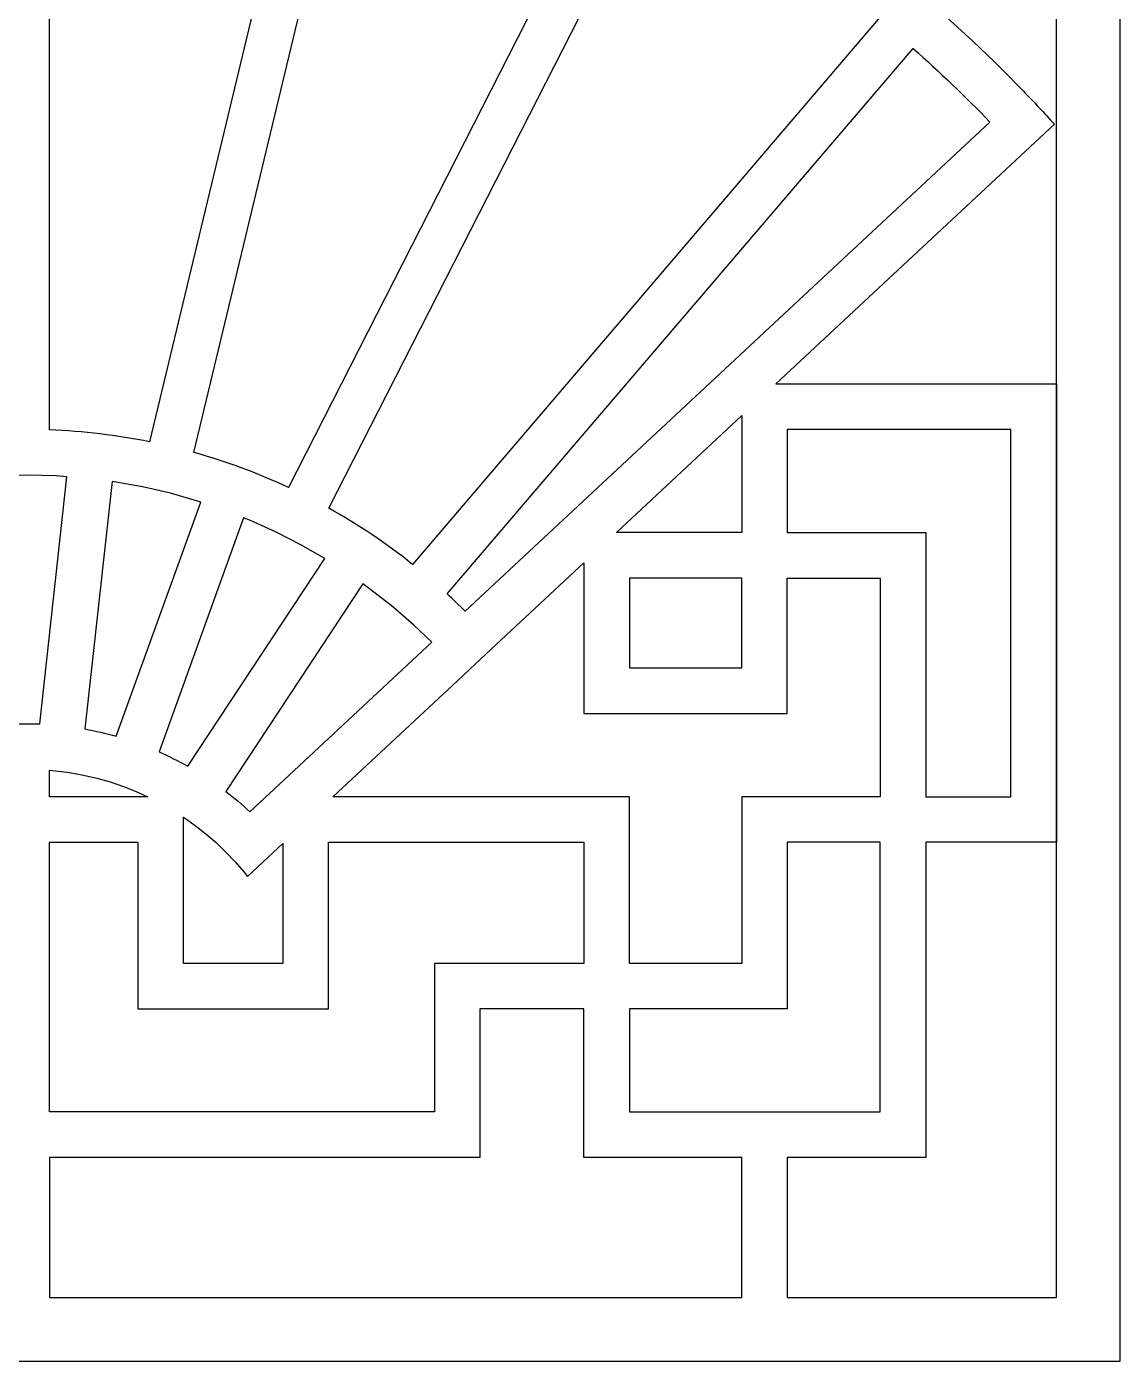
# Model space of a CAD drawing. Header units: centimetres. Extents: x -22.08 to -14.76, y -9 to -1.68.
# Drawn here: x -18.418 to -14.756, y -9 to -4.531 of the extents above; entities that cross this region are included whole.
import ezdxf

# ---------------------------------------------------------------- set-up
doc = ezdxf.new("R2010")
doc.units = ezdxf.units.CM
doc.header["$MEASUREMENT"] = 0
doc.layers.add('layer 1', color=7, linetype='Continuous')

msp = doc.modelspace()

# ---------------------------------------------------------------- linework, layer by layer
at = {"layer": 'layer 1', "color": 250}
for points, knots in [([(-22.07872, -1.67779), (-22.07872, -1.67779), (-14.7563, -1.67779), (-14.7563, -1.67779), (-14.7563, -1.67779), (-14.7563, -1.67779), (-14.7563, -9.00021), (-14.7563, -9.00021), (-14.7563, -9.00021), (-14.7563, -9.00021), (-22.07872, -9.00021), (-22.07872, -9.00021), (-22.07872, -9.00021), (-22.07872, -9.00021), (-22.07872, -1.67779), (-22.07872, -1.67779)], [0, 0, 0, 0, 0.2, 0.2, 0.2, 0.2, 0.4, 0.4, 0.4, 0.4, 0.6, 0.6, 0.6, 0.6, 1, 1, 1, 1]), ([(-18.00606, -5.92088), (-18.00606, -5.92088), (-17.4448, -3.58306), (-17.4448, -3.58306), (-17.4448, -3.58306), (-17.73423, -3.51861), (-18.03406, -3.48234), (-18.34124, -3.47717), (-18.34124, -3.47717), (-18.34124, -3.47717), (-18.34124, -5.88131), (-18.34124, -5.88131), (-18.34124, -5.88131), (-18.22697, -5.88547), (-18.115, -5.89889), (-18.00606, -5.92088)], [0, 0, 0, 0, 0.2, 0.2, 0.2, 0.2, 0.4, 0.4, 0.4, 0.4, 0.6, 0.6, 0.6, 0.6, 1, 1, 1, 1]), ([(-17.54135, -6.07385), (-17.54135, -6.07385), (-16.45033, -3.93261), (-16.45033, -3.93261), (-16.45033, -3.93261), (-16.71857, -3.80087), (-17.00174, -3.69517), (-17.2965, -3.61882), (-17.2965, -3.61882), (-17.2965, -3.61882), (-17.85775, -5.95656), (-17.85775, -5.95656), (-17.85775, -5.95656), (-17.74843, -5.9872), (-17.64269, -6.02655), (-17.54135, -6.07385)], [0, 0, 0, 0, 0.2, 0.2, 0.2, 0.2, 0.4, 0.4, 0.4, 0.4, 0.6, 0.6, 0.6, 0.6, 1, 1, 1, 1]), ([(-17.12556, -6.33129), (-17.12556, -6.33129), (-15.56553, -4.50473), (-15.56553, -4.50473), (-15.56553, -4.50473), (-15.79696, -4.31334), (-16.0478, -4.14468), (-16.31458, -4.00219), (-16.31458, -4.00219), (-16.31458, -4.00219), (-17.4056, -6.14344), (-17.4056, -6.14344), (-17.4056, -6.14344), (-17.30708, -6.19857), (-17.21344, -6.26146), (-17.12556, -6.33129)], [0, 0, 0, 0, 0.2, 0.2, 0.2, 0.2, 0.4, 0.4, 0.4, 0.4, 0.6, 0.6, 0.6, 0.6, 1, 1, 1, 1]), ([(-14.96988, -4.37766), (-14.96988, -4.37766), (-14.96988, -5.72692), (-14.96988, -5.72692), (-14.96988, -5.72692), (-15.28307, -5.72692), (-15.59626, -5.72692), (-15.90946, -5.72692), (-15.90946, -5.72692), (-15.90946, -5.72692), (-14.97705, -4.85743), (-14.97705, -4.85743), (-14.97705, -4.85743), (-15.01114, -4.81969), (-15.04589, -4.78256), (-15.08119, -4.74596), (-15.08119, -4.74596), (-15.20684, -4.61563), (-15.34008, -4.49267), (-15.48006, -4.37766), (-15.48006, -4.37766), (-15.31, -4.37766), (-15.13994, -4.37766), (-14.96988, -4.37766)], [0, 0, 0, 0, 0.1428571, 0.1428571, 0.1428571, 0.1428571, 0.2857143, 0.2857143, 0.2857143, 0.2857143, 0.4285714, 0.4285714, 0.4285714, 0.4285714, 0.5714286, 0.5714286, 0.5714286, 0.5714286, 0.7142857, 0.7142857, 0.7142857, 0.7142857, 1, 1, 1, 1]), ([(-16.94945, -6.48814), (-16.94945, -6.48814), (-15.19269, -4.84993), (-15.19269, -4.84993), (-15.19269, -4.84993), (-15.27505, -4.7646), (-15.36081, -4.68257), (-15.44964, -4.60394), (-15.44964, -4.60394), (-15.44964, -4.60394), (-17.00966, -6.43048), (-17.00966, -6.43048), (-17.00966, -6.43048), (-16.9976, -6.44158), (-16.94468, -6.49289), (-16.94945, -6.48814)], [0, 0, 0, 0, 0.2, 0.2, 0.2, 0.2, 0.4, 0.4, 0.4, 0.4, 0.6, 0.6, 0.6, 0.6, 1, 1, 1, 1]), ([(-14.96988, -7.26206), (-14.96988, -7.26206), (-14.96988, -5.72692), (-14.96988, -5.72692), (-14.96988, -5.72692), (-14.96988, -5.72692), (-14.96988, -7.26206), (-14.96988, -7.26206)], [0, 0, 0, 0, 0.3333333, 0.3333333, 0.3333333, 0.3333333, 1, 1, 1, 1]), ([(-16.44337, -6.2248), (-16.30344, -6.2248), (-16.16351, -6.2248), (-16.02359, -6.2248), (-16.02359, -6.2248), (-16.02359, -6.2248), (-16.02359, -5.83335), (-16.02359, -5.83335), (-16.02359, -5.83335), (-16.02359, -5.83335), (-16.44337, -6.2248), (-16.44337, -6.2248)], [0, 0, 0, 0, 0.25, 0.25, 0.25, 0.25, 0.5, 0.5, 0.5, 0.5, 1, 1, 1, 1]), ([(-15.40752, -6.2248), (-15.40752, -6.2248), (-15.87104, -6.2248), (-15.87104, -6.2248), (-15.87104, -6.2248), (-15.87104, -6.2248), (-15.87104, -5.87947), (-15.87104, -5.87947), (-15.87104, -5.87947), (-15.87104, -5.87947), (-15.12243, -5.87947), (-15.12243, -5.87947), (-15.12243, -5.87947), (-15.12243, -5.87947), (-15.12243, -7.10951), (-15.12243, -7.10951), (-15.12243, -7.10951), (-15.12243, -7.10951), (-15.40752, -7.10951), (-15.40752, -7.10951), (-15.40752, -7.10951), (-15.40752, -7.10951), (-15.40752, -6.2248), (-15.40752, -6.2248)], [0, 0, 0, 0, 0.1428571, 0.1428571, 0.1428571, 0.1428571, 0.2857143, 0.2857143, 0.2857143, 0.2857143, 0.4285714, 0.4285714, 0.4285714, 0.4285714, 0.5714286, 0.5714286, 0.5714286, 0.5714286, 0.7142857, 0.7142857, 0.7142857, 0.7142857, 1, 1, 1, 1]), ([(-18.37407, -6.86582), (-18.38851, -6.86524), (-18.40299, -6.86494), (-18.41751, -6.86494), (-18.41751, -6.86494), (-18.43897, -6.86494), (-18.46034, -6.86558), (-18.48161, -6.86683), (-18.48161, -6.86683), (-18.48161, -6.86683), (-18.58806, -6.04046), (-18.58806, -6.04046), (-18.58806, -6.04046), (-18.58806, -6.04046), (-18.51659, -6.035), (-18.51659, -6.035), (-18.51659, -6.035), (-18.51659, -6.035), (-18.41751, -6.03248), (-18.41751, -6.03248), (-18.41751, -6.03248), (-18.41751, -6.03248), (-18.31843, -6.035), (-18.31843, -6.035), (-18.31843, -6.035), (-18.31843, -6.035), (-18.28323, -6.03769), (-18.28323, -6.03769), (-18.28323, -6.03769), (-18.28323, -6.03769), (-18.37407, -6.86582), (-18.37407, -6.86582)], [0, 0, 0, 0, 0.1111111, 0.1111111, 0.1111111, 0.1111111, 0.2222222, 0.2222222, 0.2222222, 0.2222222, 0.3333333, 0.3333333, 0.3333333, 0.3333333, 0.4444444, 0.4444444, 0.4444444, 0.4444444, 0.5555556, 0.5555556, 0.5555556, 0.5555556, 0.6666667, 0.6666667, 0.6666667, 0.6666667, 0.7777778, 0.7777778, 0.7777778, 0.7777778, 1, 1, 1, 1]), ([(-18.11774, -6.90698), (-18.15213, -6.89715), (-18.18707, -6.88899), (-18.22244, -6.88255), (-18.22244, -6.88255), (-18.22244, -6.88255), (-18.13154, -6.05385), (-18.13154, -6.05385), (-18.13154, -6.05385), (-18.13154, -6.05385), (-18.12438, -6.05477), (-18.12438, -6.05477), (-18.12438, -6.05477), (-18.12438, -6.05477), (-18.02962, -6.07177), (-18.02962, -6.07177), (-18.02962, -6.07177), (-18.02962, -6.07177), (-17.9365, -6.09335), (-17.9365, -6.09335), (-17.9365, -6.09335), (-17.9365, -6.09335), (-17.84515, -6.1194), (-17.84515, -6.1194), (-17.84515, -6.1194), (-17.84515, -6.1194), (-17.83457, -6.12299), (-17.83457, -6.12299), (-17.83457, -6.12299), (-17.83457, -6.12299), (-18.11774, -6.90698), (-18.11774, -6.90698)], [0, 0, 0, 0, 0.1111111, 0.1111111, 0.1111111, 0.1111111, 0.2222222, 0.2222222, 0.2222222, 0.2222222, 0.3333333, 0.3333333, 0.3333333, 0.3333333, 0.4444444, 0.4444444, 0.4444444, 0.4444444, 0.5555556, 0.5555556, 0.5555556, 0.5555556, 0.6666667, 0.6666667, 0.6666667, 0.6666667, 0.7777778, 0.7777778, 0.7777778, 0.7777778, 1, 1, 1, 1]), ([(-17.87843, -7.00737), (-17.9096, -6.9897), (-17.94161, -6.97357), (-17.97435, -6.95903), (-17.97435, -6.95903), (-17.97435, -6.95903), (-17.69125, -6.17526), (-17.69125, -6.17526), (-17.69125, -6.17526), (-17.69125, -6.17526), (-17.66818, -6.18438), (-17.66818, -6.18438), (-17.66818, -6.18438), (-17.66818, -6.18438), (-17.5828, -6.22308), (-17.5828, -6.22308), (-17.5828, -6.22308), (-17.5828, -6.22308), (-17.49966, -6.26576), (-17.49966, -6.26576), (-17.49966, -6.26576), (-17.49966, -6.26576), (-17.41902, -6.31222), (-17.41902, -6.31222), (-17.41902, -6.31222), (-17.41902, -6.31222), (-17.87843, -7.00737), (-17.87843, -7.00737)], [0, 0, 0, 0, 0.125, 0.125, 0.125, 0.125, 0.25, 0.25, 0.25, 0.25, 0.375, 0.375, 0.375, 0.375, 0.5, 0.5, 0.5, 0.5, 0.625, 0.625, 0.625, 0.625, 0.75, 0.75, 0.75, 0.75, 1, 1, 1, 1]), ([(-17.3921, -7.10951), (-17.06139, -7.10951), (-16.73068, -7.10951), (-16.39996, -7.10951), (-16.39996, -7.10951), (-16.39996, -7.10951), (-16.39996, -7.66771), (-16.39996, -7.66771), (-16.39996, -7.66771), (-16.39996, -7.66771), (-16.02359, -7.66771), (-16.02359, -7.66771), (-16.02359, -7.66771), (-16.02359, -7.66771), (-16.02359, -7.10951), (-16.02359, -7.10951), (-16.02359, -7.10951), (-15.86908, -7.10951), (-15.71458, -7.10951), (-15.56007, -7.10951), (-15.56007, -7.10951), (-15.56007, -7.10951), (-15.56007, -6.37735), (-15.56007, -6.37735), (-15.56007, -6.37735), (-15.56007, -6.37735), (-15.87104, -6.37735), (-15.87104, -6.37735), (-15.87104, -6.37735), (-15.87104, -6.37735), (-15.87104, -6.83033), (-15.87104, -6.83033), (-15.87104, -6.83033), (-16.0982, -6.83033), (-16.32535, -6.83033), (-16.55252, -6.83033), (-16.55252, -6.83033), (-16.55252, -6.83033), (-16.55252, -6.32658), (-16.55252, -6.32658), (-16.55252, -6.32658), (-16.55252, -6.32658), (-16.84534, -6.59965), (-16.84534, -6.59965), (-16.84534, -6.59965), (-16.84534, -6.59965), (-16.91562, -6.66519), (-16.91562, -6.66519), (-16.91562, -6.66519), (-16.91562, -6.66519), (-16.93268, -6.68109), (-16.93268, -6.68109), (-16.93268, -6.68109), (-16.93268, -6.68109), (-16.95741, -6.70415), (-16.95741, -6.70415), (-16.95741, -6.70415), (-16.95741, -6.70415), (-17.3921, -7.10951), (-17.3921, -7.10951)], [0, 0, 0, 0, 0.0625, 0.0625, 0.0625, 0.0625, 0.125, 0.125, 0.125, 0.125, 0.1875, 0.1875, 0.1875, 0.1875, 0.25, 0.25, 0.25, 0.25, 0.3125, 0.3125, 0.3125, 0.3125, 0.375, 0.375, 0.375, 0.375, 0.4375, 0.4375, 0.4375, 0.4375, 0.5, 0.5, 0.5, 0.5, 0.5625, 0.5625, 0.5625, 0.5625, 0.625, 0.625, 0.625, 0.625, 0.6875, 0.6875, 0.6875, 0.6875, 0.75, 0.75, 0.75, 0.75, 0.8125, 0.8125, 0.8125, 0.8125, 0.875, 0.875, 0.875, 0.875, 1, 1, 1, 1]), ([(-16.39996, -6.67778), (-16.39996, -6.67778), (-16.39996, -6.37735), (-16.39996, -6.37735), (-16.39996, -6.37735), (-16.39996, -6.37735), (-16.02359, -6.37735), (-16.02359, -6.37735), (-16.02359, -6.37735), (-16.02359, -6.37735), (-16.02359, -6.67778), (-16.02359, -6.67778), (-16.02359, -6.67778), (-16.02359, -6.67778), (-16.39996, -6.67778), (-16.39996, -6.67778)], [0, 0, 0, 0, 0.2, 0.2, 0.2, 0.2, 0.4, 0.4, 0.4, 0.4, 0.6, 0.6, 0.6, 0.6, 1, 1, 1, 1]), ([(-17.6702, -7.16025), (-17.69617, -7.13602), (-17.72323, -7.11312), (-17.75125, -7.09162), (-17.75125, -7.09162), (-17.75125, -7.09162), (-17.29221, -6.39703), (-17.29221, -6.39703), (-17.29221, -6.39703), (-17.29221, -6.39703), (-17.26488, -6.41648), (-17.26488, -6.41648), (-17.26488, -6.41648), (-17.26488, -6.41648), (-17.19192, -6.47387), (-17.19192, -6.47387), (-17.19192, -6.47387), (-17.19192, -6.47387), (-17.12182, -6.53463), (-17.12182, -6.53463), (-17.12182, -6.53463), (-17.12182, -6.53463), (-17.06124, -6.59239), (-17.06124, -6.59239), (-17.06124, -6.59239), (-17.06124, -6.59239), (-17.6702, -7.16025), (-17.6702, -7.16025)], [0, 0, 0, 0, 0.125, 0.125, 0.125, 0.125, 0.25, 0.25, 0.25, 0.25, 0.375, 0.375, 0.375, 0.375, 0.5, 0.5, 0.5, 0.5, 0.625, 0.625, 0.625, 0.625, 0.75, 0.75, 0.75, 0.75, 1, 1, 1, 1]), ([(-18.34124, -7.02089), (-18.34124, -7.02089), (-18.34124, -7.10951), (-18.34124, -7.10951), (-18.34124, -7.10951), (-18.23148, -7.10951), (-18.12172, -7.10951), (-18.01197, -7.10951), (-18.01197, -7.10951), (-18.01197, -7.10951), (-18.05099, -7.09182), (-18.05099, -7.09182), (-18.05099, -7.09182), (-18.05099, -7.09182), (-18.09377, -7.0749), (-18.09377, -7.0749), (-18.09377, -7.0749), (-18.09377, -7.0749), (-18.13752, -7.06004), (-18.13752, -7.06004), (-18.13752, -7.06004), (-18.13752, -7.06004), (-18.18219, -7.04731), (-18.18219, -7.04731), (-18.18219, -7.04731), (-18.18219, -7.04731), (-18.22771, -7.03676), (-18.22771, -7.03676), (-18.22771, -7.03676), (-18.22771, -7.03676), (-18.27406, -7.02845), (-18.27406, -7.02845), (-18.27406, -7.02845), (-18.27406, -7.02845), (-18.32116, -7.02243), (-18.32116, -7.02243), (-18.32116, -7.02243), (-18.32116, -7.02243), (-18.34124, -7.02089), (-18.34124, -7.02089)], [0, 0, 0, 0, 0.0909091, 0.0909091, 0.0909091, 0.0909091, 0.1818182, 0.1818182, 0.1818182, 0.1818182, 0.2727273, 0.2727273, 0.2727273, 0.2727273, 0.3636364, 0.3636364, 0.3636364, 0.3636364, 0.4545455, 0.4545455, 0.4545455, 0.4545455, 0.5454545, 0.5454545, 0.5454545, 0.5454545, 0.6363636, 0.6363636, 0.6363636, 0.6363636, 0.7272727, 0.7272727, 0.7272727, 0.7272727, 0.8181818, 0.8181818, 0.8181818, 0.8181818, 1, 1, 1, 1]), ([(-17.89254, -7.17783), (-17.89254, -7.17783), (-17.89254, -7.66771), (-17.89254, -7.66771), (-17.89254, -7.66771), (-17.89254, -7.66771), (-17.55964, -7.66771), (-17.55964, -7.66771), (-17.55964, -7.66771), (-17.55964, -7.66771), (-17.55964, -7.26574), (-17.55964, -7.26574), (-17.55964, -7.26574), (-17.55964, -7.26574), (-17.62649, -7.32808), (-17.62649, -7.32808), (-17.62649, -7.32808), (-17.62649, -7.32808), (-17.62649, -7.32808), (-17.62649, -7.32808), (-17.62649, -7.32808), (-17.62649, -7.32808), (-17.6782, -7.3763), (-17.6782, -7.3763), (-17.6782, -7.3763), (-17.6782, -7.3763), (-17.6896, -7.36181), (-17.6896, -7.36181), (-17.6896, -7.36181), (-17.6896, -7.36181), (-17.71935, -7.32748), (-17.71935, -7.32748), (-17.71935, -7.32748), (-17.71935, -7.32748), (-17.75069, -7.29461), (-17.75069, -7.29461), (-17.75069, -7.29461), (-17.75069, -7.29461), (-17.78356, -7.26327), (-17.78356, -7.26327), (-17.78356, -7.26327), (-17.78356, -7.26327), (-17.81789, -7.23351), (-17.81789, -7.23351), (-17.81789, -7.23351), (-17.81789, -7.23351), (-17.85362, -7.20541), (-17.85362, -7.20541), (-17.85362, -7.20541), (-17.85362, -7.20541), (-17.89068, -7.17902), (-17.89068, -7.17902), (-17.89068, -7.17902), (-17.89068, -7.17902), (-17.89254, -7.17783), (-17.89254, -7.17783)], [0, 0, 0, 0, 0.0666667, 0.0666667, 0.0666667, 0.0666667, 0.1333333, 0.1333333, 0.1333333, 0.1333333, 0.2, 0.2, 0.2, 0.2, 0.2666667, 0.2666667, 0.2666667, 0.2666667, 0.3333333, 0.3333333, 0.3333333, 0.3333333, 0.4, 0.4, 0.4, 0.4, 0.4666667, 0.4666667, 0.4666667, 0.4666667, 0.5333333, 0.5333333, 0.5333333, 0.5333333, 0.6, 0.6, 0.6, 0.6, 0.6666667, 0.6666667, 0.6666667, 0.6666667, 0.7333333, 0.7333333, 0.7333333, 0.7333333, 0.8, 0.8, 0.8, 0.8, 0.8666667, 0.8666667, 0.8666667, 0.8666667, 1, 1, 1, 1]), ([(-18.34124, -7.26206), (-18.34124, -7.26206), (-18.34124, -8.16489), (-18.34124, -8.16489), (-18.34124, -8.16489), (-17.91171, -8.16489), (-17.48218, -8.16489), (-17.05265, -8.16489), (-17.05265, -8.16489), (-17.05265, -8.16489), (-17.05265, -7.66771), (-17.05265, -7.66771), (-17.05265, -7.66771), (-16.88594, -7.66771), (-16.71923, -7.66771), (-16.55252, -7.66771), (-16.55252, -7.66771), (-16.55252, -7.66771), (-16.55252, -7.26206), (-16.55252, -7.26206), (-16.55252, -7.26206), (-16.55252, -7.26206), (-17.40709, -7.26206), (-17.40709, -7.26206), (-17.40709, -7.26206), (-17.40709, -7.26206), (-17.40709, -7.82026), (-17.40709, -7.82026), (-17.40709, -7.82026), (-17.61975, -7.82026), (-17.83243, -7.82026), (-18.04509, -7.82026), (-18.04509, -7.82026), (-18.04509, -7.82026), (-18.04509, -7.26206), (-18.04509, -7.26206), (-18.04509, -7.26206), (-18.14381, -7.26206), (-18.24252, -7.26206), (-18.34124, -7.26206)], [0, 0, 0, 0, 0.0909091, 0.0909091, 0.0909091, 0.0909091, 0.1818182, 0.1818182, 0.1818182, 0.1818182, 0.2727273, 0.2727273, 0.2727273, 0.2727273, 0.3636364, 0.3636364, 0.3636364, 0.3636364, 0.4545455, 0.4545455, 0.4545455, 0.4545455, 0.5454545, 0.5454545, 0.5454545, 0.5454545, 0.6363636, 0.6363636, 0.6363636, 0.6363636, 0.7272727, 0.7272727, 0.7272727, 0.7272727, 0.8181818, 0.8181818, 0.8181818, 0.8181818, 1, 1, 1, 1]), ([(-15.87104, -7.82026), (-15.87104, -7.82026), (-15.87104, -7.26206), (-15.87104, -7.26206), (-15.87104, -7.26206), (-15.87104, -7.26206), (-15.56007, -7.26206), (-15.56007, -7.26206), (-15.56007, -7.26206), (-15.56007, -7.26206), (-15.56007, -8.16489), (-15.56007, -8.16489), (-15.56007, -8.16489), (-15.56007, -8.16489), (-16.39996, -8.16489), (-16.39996, -8.16489), (-16.39996, -8.16489), (-16.39996, -8.16489), (-16.39996, -7.82026), (-16.39996, -7.82026), (-16.39996, -7.82026), (-16.22366, -7.82026), (-16.04734, -7.82026), (-15.87104, -7.82026)], [0, 0, 0, 0, 0.1428571, 0.1428571, 0.1428571, 0.1428571, 0.2857143, 0.2857143, 0.2857143, 0.2857143, 0.4285714, 0.4285714, 0.4285714, 0.4285714, 0.5714286, 0.5714286, 0.5714286, 0.5714286, 0.7142857, 0.7142857, 0.7142857, 0.7142857, 1, 1, 1, 1]), ([(-14.96988, -7.26206), (-14.96988, -7.26206), (-14.96988, -8.78664), (-14.96988, -8.78664), (-14.96988, -8.78664), (-14.96988, -8.78664), (-15.87104, -8.78664), (-15.87104, -8.78664), (-15.87104, -8.78664), (-15.87104, -8.78664), (-15.87104, -8.31744), (-15.87104, -8.31744), (-15.87104, -8.31744), (-15.71653, -8.31744), (-15.56203, -8.31744), (-15.40752, -8.31744), (-15.40752, -8.31744), (-15.40752, -8.31744), (-15.40752, -7.26206), (-15.40752, -7.26206), (-15.40752, -7.26206), (-15.26164, -7.26206), (-15.11576, -7.26206), (-14.96988, -7.26206)], [0, 0, 0, 0, 0.1428571, 0.1428571, 0.1428571, 0.1428571, 0.2857143, 0.2857143, 0.2857143, 0.2857143, 0.4285714, 0.4285714, 0.4285714, 0.4285714, 0.5714286, 0.5714286, 0.5714286, 0.5714286, 0.7142857, 0.7142857, 0.7142857, 0.7142857, 1, 1, 1, 1]), ([(-16.02359, -8.78664), (-16.02359, -8.78664), (-18.34124, -8.78664), (-18.34124, -8.78664), (-18.34124, -8.78664), (-18.34124, -8.78664), (-18.34124, -8.31744), (-18.34124, -8.31744), (-18.34124, -8.31744), (-17.86086, -8.31744), (-17.38048, -8.31744), (-16.9001, -8.31744), (-16.9001, -8.31744), (-16.9001, -8.31744), (-16.9001, -7.82026), (-16.9001, -7.82026), (-16.9001, -7.82026), (-16.9001, -7.82026), (-16.55252, -7.82026), (-16.55252, -7.82026), (-16.55252, -7.82026), (-16.55252, -7.82026), (-16.55252, -8.31744), (-16.55252, -8.31744), (-16.55252, -8.31744), (-16.37621, -8.31744), (-16.19989, -8.31744), (-16.02359, -8.31744), (-16.02359, -8.31744), (-16.02359, -8.31744), (-16.02359, -8.78664), (-16.02359, -8.78664)], [0, 0, 0, 0, 0.1111111, 0.1111111, 0.1111111, 0.1111111, 0.2222222, 0.2222222, 0.2222222, 0.2222222, 0.3333333, 0.3333333, 0.3333333, 0.3333333, 0.4444444, 0.4444444, 0.4444444, 0.4444444, 0.5555556, 0.5555556, 0.5555556, 0.5555556, 0.6666667, 0.6666667, 0.6666667, 0.6666667, 0.7777778, 0.7777778, 0.7777778, 0.7777778, 1, 1, 1, 1])]:
    msp.add_open_spline(points, degree=3, knots=knots, dxfattribs=at)
at = {"layer": 'layer 1', "color": 250, "lineweight": 9}
for points, knots in [([(-22.07872, -1.67779), (-22.07872, -1.67779), (-14.7563, -1.67779), (-14.7563, -1.67779), (-14.7563, -1.67779), (-14.7563, -1.67779), (-14.7563, -9.00021), (-14.7563, -9.00021), (-14.7563, -9.00021), (-14.7563, -9.00021), (-22.07872, -9.00021), (-22.07872, -9.00021), (-22.07872, -9.00021), (-22.07872, -9.00021), (-22.07872, -1.67779), (-22.07872, -1.67779)], [0, 0, 0, 0, 0.2, 0.2, 0.2, 0.2, 0.4, 0.4, 0.4, 0.4, 0.6, 0.6, 0.6, 0.6, 1, 1, 1, 1]), ([(-18.00606, -5.92088), (-18.00606, -5.92088), (-17.4448, -3.58306), (-17.4448, -3.58306), (-17.4448, -3.58306), (-17.73423, -3.51861), (-18.03406, -3.48234), (-18.34124, -3.47717), (-18.34124, -3.47717), (-18.34124, -3.47717), (-18.34124, -5.88131), (-18.34124, -5.88131), (-18.34124, -5.88131), (-18.22697, -5.88547), (-18.115, -5.89889), (-18.00606, -5.92088)], [0, 0, 0, 0, 0.2, 0.2, 0.2, 0.2, 0.4, 0.4, 0.4, 0.4, 0.6, 0.6, 0.6, 0.6, 1, 1, 1, 1]), ([(-17.54135, -6.07385), (-17.54135, -6.07385), (-16.45033, -3.93261), (-16.45033, -3.93261), (-16.45033, -3.93261), (-16.71857, -3.80087), (-17.00174, -3.69517), (-17.2965, -3.61882), (-17.2965, -3.61882), (-17.2965, -3.61882), (-17.85775, -5.95656), (-17.85775, -5.95656), (-17.85775, -5.95656), (-17.74843, -5.9872), (-17.64269, -6.02655), (-17.54135, -6.07385)], [0, 0, 0, 0, 0.2, 0.2, 0.2, 0.2, 0.4, 0.4, 0.4, 0.4, 0.6, 0.6, 0.6, 0.6, 1, 1, 1, 1]), ([(-17.12556, -6.33129), (-17.12556, -6.33129), (-15.56553, -4.50473), (-15.56553, -4.50473), (-15.56553, -4.50473), (-15.79696, -4.31334), (-16.0478, -4.14468), (-16.31458, -4.00219), (-16.31458, -4.00219), (-16.31458, -4.00219), (-17.4056, -6.14344), (-17.4056, -6.14344), (-17.4056, -6.14344), (-17.30708, -6.19857), (-17.21344, -6.26146), (-17.12556, -6.33129)], [0, 0, 0, 0, 0.2, 0.2, 0.2, 0.2, 0.4, 0.4, 0.4, 0.4, 0.6, 0.6, 0.6, 0.6, 1, 1, 1, 1]), ([(-14.96988, -4.37766), (-14.96988, -4.37766), (-14.96988, -5.72692), (-14.96988, -5.72692), (-14.96988, -5.72692), (-15.28307, -5.72692), (-15.59626, -5.72692), (-15.90946, -5.72692), (-15.90946, -5.72692), (-15.90946, -5.72692), (-14.97705, -4.85743), (-14.97705, -4.85743), (-14.97705, -4.85743), (-15.01114, -4.81969), (-15.04589, -4.78256), (-15.08119, -4.74596), (-15.08119, -4.74596), (-15.20684, -4.61563), (-15.34008, -4.49267), (-15.48006, -4.37766), (-15.48006, -4.37766), (-15.31, -4.37766), (-15.13994, -4.37766), (-14.96988, -4.37766)], [0, 0, 0, 0, 0.1428571, 0.1428571, 0.1428571, 0.1428571, 0.2857143, 0.2857143, 0.2857143, 0.2857143, 0.4285714, 0.4285714, 0.4285714, 0.4285714, 0.5714286, 0.5714286, 0.5714286, 0.5714286, 0.7142857, 0.7142857, 0.7142857, 0.7142857, 1, 1, 1, 1]), ([(-16.94945, -6.48814), (-16.94945, -6.48814), (-15.19269, -4.84993), (-15.19269, -4.84993), (-15.19269, -4.84993), (-15.27505, -4.7646), (-15.36081, -4.68257), (-15.44964, -4.60394), (-15.44964, -4.60394), (-15.44964, -4.60394), (-17.00966, -6.43048), (-17.00966, -6.43048), (-17.00966, -6.43048), (-16.9976, -6.44158), (-16.94468, -6.49289), (-16.94945, -6.48814)], [0, 0, 0, 0, 0.2, 0.2, 0.2, 0.2, 0.4, 0.4, 0.4, 0.4, 0.6, 0.6, 0.6, 0.6, 1, 1, 1, 1]), ([(-16.44337, -6.2248), (-16.30344, -6.2248), (-16.16351, -6.2248), (-16.02359, -6.2248), (-16.02359, -6.2248), (-16.02359, -6.2248), (-16.02359, -5.83335), (-16.02359, -5.83335), (-16.02359, -5.83335), (-16.02359, -5.83335), (-16.44337, -6.2248), (-16.44337, -6.2248)], [0, 0, 0, 0, 0.25, 0.25, 0.25, 0.25, 0.5, 0.5, 0.5, 0.5, 1, 1, 1, 1]), ([(-15.40752, -6.2248), (-15.40752, -6.2248), (-15.87104, -6.2248), (-15.87104, -6.2248), (-15.87104, -6.2248), (-15.87104, -6.2248), (-15.87104, -5.87947), (-15.87104, -5.87947), (-15.87104, -5.87947), (-15.87104, -5.87947), (-15.12243, -5.87947), (-15.12243, -5.87947), (-15.12243, -5.87947), (-15.12243, -5.87947), (-15.12243, -7.10951), (-15.12243, -7.10951), (-15.12243, -7.10951), (-15.12243, -7.10951), (-15.40752, -7.10951), (-15.40752, -7.10951), (-15.40752, -7.10951), (-15.40752, -7.10951), (-15.40752, -6.2248), (-15.40752, -6.2248)], [0, 0, 0, 0, 0.1428571, 0.1428571, 0.1428571, 0.1428571, 0.2857143, 0.2857143, 0.2857143, 0.2857143, 0.4285714, 0.4285714, 0.4285714, 0.4285714, 0.5714286, 0.5714286, 0.5714286, 0.5714286, 0.7142857, 0.7142857, 0.7142857, 0.7142857, 1, 1, 1, 1]), ([(-18.37407, -6.86582), (-18.38851, -6.86524), (-18.40299, -6.86494), (-18.41751, -6.86494), (-18.41751, -6.86494), (-18.43897, -6.86494), (-18.46034, -6.86558), (-18.48161, -6.86683), (-18.48161, -6.86683), (-18.48161, -6.86683), (-18.58806, -6.04046), (-18.58806, -6.04046), (-18.58806, -6.04046), (-18.58806, -6.04046), (-18.51659, -6.035), (-18.51659, -6.035), (-18.51659, -6.035), (-18.51659, -6.035), (-18.41751, -6.03248), (-18.41751, -6.03248), (-18.41751, -6.03248), (-18.41751, -6.03248), (-18.31843, -6.035), (-18.31843, -6.035), (-18.31843, -6.035), (-18.31843, -6.035), (-18.28323, -6.03769), (-18.28323, -6.03769), (-18.28323, -6.03769), (-18.28323, -6.03769), (-18.37407, -6.86582), (-18.37407, -6.86582)], [0, 0, 0, 0, 0.1111111, 0.1111111, 0.1111111, 0.1111111, 0.2222222, 0.2222222, 0.2222222, 0.2222222, 0.3333333, 0.3333333, 0.3333333, 0.3333333, 0.4444444, 0.4444444, 0.4444444, 0.4444444, 0.5555556, 0.5555556, 0.5555556, 0.5555556, 0.6666667, 0.6666667, 0.6666667, 0.6666667, 0.7777778, 0.7777778, 0.7777778, 0.7777778, 1, 1, 1, 1]), ([(-18.11774, -6.90698), (-18.15213, -6.89715), (-18.18707, -6.88899), (-18.22244, -6.88255), (-18.22244, -6.88255), (-18.22244, -6.88255), (-18.13154, -6.05385), (-18.13154, -6.05385), (-18.13154, -6.05385), (-18.13154, -6.05385), (-18.12438, -6.05477), (-18.12438, -6.05477), (-18.12438, -6.05477), (-18.12438, -6.05477), (-18.02962, -6.07177), (-18.02962, -6.07177), (-18.02962, -6.07177), (-18.02962, -6.07177), (-17.9365, -6.09335), (-17.9365, -6.09335), (-17.9365, -6.09335), (-17.9365, -6.09335), (-17.84515, -6.1194), (-17.84515, -6.1194), (-17.84515, -6.1194), (-17.84515, -6.1194), (-17.83457, -6.12299), (-17.83457, -6.12299), (-17.83457, -6.12299), (-17.83457, -6.12299), (-18.11774, -6.90698), (-18.11774, -6.90698)], [0, 0, 0, 0, 0.1111111, 0.1111111, 0.1111111, 0.1111111, 0.2222222, 0.2222222, 0.2222222, 0.2222222, 0.3333333, 0.3333333, 0.3333333, 0.3333333, 0.4444444, 0.4444444, 0.4444444, 0.4444444, 0.5555556, 0.5555556, 0.5555556, 0.5555556, 0.6666667, 0.6666667, 0.6666667, 0.6666667, 0.7777778, 0.7777778, 0.7777778, 0.7777778, 1, 1, 1, 1]), ([(-17.87843, -7.00737), (-17.9096, -6.9897), (-17.94161, -6.97357), (-17.97435, -6.95903), (-17.97435, -6.95903), (-17.97435, -6.95903), (-17.69125, -6.17526), (-17.69125, -6.17526), (-17.69125, -6.17526), (-17.69125, -6.17526), (-17.66818, -6.18438), (-17.66818, -6.18438), (-17.66818, -6.18438), (-17.66818, -6.18438), (-17.5828, -6.22308), (-17.5828, -6.22308), (-17.5828, -6.22308), (-17.5828, -6.22308), (-17.49966, -6.26576), (-17.49966, -6.26576), (-17.49966, -6.26576), (-17.49966, -6.26576), (-17.41902, -6.31222), (-17.41902, -6.31222), (-17.41902, -6.31222), (-17.41902, -6.31222), (-17.87843, -7.00737), (-17.87843, -7.00737)], [0, 0, 0, 0, 0.125, 0.125, 0.125, 0.125, 0.25, 0.25, 0.25, 0.25, 0.375, 0.375, 0.375, 0.375, 0.5, 0.5, 0.5, 0.5, 0.625, 0.625, 0.625, 0.625, 0.75, 0.75, 0.75, 0.75, 1, 1, 1, 1]), ([(-17.3921, -7.10951), (-17.06139, -7.10951), (-16.73068, -7.10951), (-16.39996, -7.10951), (-16.39996, -7.10951), (-16.39996, -7.10951), (-16.39996, -7.66771), (-16.39996, -7.66771), (-16.39996, -7.66771), (-16.39996, -7.66771), (-16.02359, -7.66771), (-16.02359, -7.66771), (-16.02359, -7.66771), (-16.02359, -7.66771), (-16.02359, -7.10951), (-16.02359, -7.10951), (-16.02359, -7.10951), (-15.86908, -7.10951), (-15.71458, -7.10951), (-15.56007, -7.10951), (-15.56007, -7.10951), (-15.56007, -7.10951), (-15.56007, -6.37735), (-15.56007, -6.37735), (-15.56007, -6.37735), (-15.56007, -6.37735), (-15.87104, -6.37735), (-15.87104, -6.37735), (-15.87104, -6.37735), (-15.87104, -6.37735), (-15.87104, -6.83033), (-15.87104, -6.83033), (-15.87104, -6.83033), (-16.0982, -6.83033), (-16.32535, -6.83033), (-16.55252, -6.83033), (-16.55252, -6.83033), (-16.55252, -6.83033), (-16.55252, -6.32658), (-16.55252, -6.32658), (-16.55252, -6.32658), (-16.55252, -6.32658), (-16.84534, -6.59965), (-16.84534, -6.59965), (-16.84534, -6.59965), (-16.84534, -6.59965), (-16.91562, -6.66519), (-16.91562, -6.66519), (-16.91562, -6.66519), (-16.91562, -6.66519), (-16.93268, -6.68109), (-16.93268, -6.68109), (-16.93268, -6.68109), (-16.93268, -6.68109), (-16.95741, -6.70415), (-16.95741, -6.70415), (-16.95741, -6.70415), (-16.95741, -6.70415), (-17.3921, -7.10951), (-17.3921, -7.10951)], [0, 0, 0, 0, 0.0625, 0.0625, 0.0625, 0.0625, 0.125, 0.125, 0.125, 0.125, 0.1875, 0.1875, 0.1875, 0.1875, 0.25, 0.25, 0.25, 0.25, 0.3125, 0.3125, 0.3125, 0.3125, 0.375, 0.375, 0.375, 0.375, 0.4375, 0.4375, 0.4375, 0.4375, 0.5, 0.5, 0.5, 0.5, 0.5625, 0.5625, 0.5625, 0.5625, 0.625, 0.625, 0.625, 0.625, 0.6875, 0.6875, 0.6875, 0.6875, 0.75, 0.75, 0.75, 0.75, 0.8125, 0.8125, 0.8125, 0.8125, 0.875, 0.875, 0.875, 0.875, 1, 1, 1, 1]), ([(-16.39996, -6.67778), (-16.39996, -6.67778), (-16.39996, -6.37735), (-16.39996, -6.37735), (-16.39996, -6.37735), (-16.39996, -6.37735), (-16.02359, -6.37735), (-16.02359, -6.37735), (-16.02359, -6.37735), (-16.02359, -6.37735), (-16.02359, -6.67778), (-16.02359, -6.67778), (-16.02359, -6.67778), (-16.02359, -6.67778), (-16.39996, -6.67778), (-16.39996, -6.67778)], [0, 0, 0, 0, 0.2, 0.2, 0.2, 0.2, 0.4, 0.4, 0.4, 0.4, 0.6, 0.6, 0.6, 0.6, 1, 1, 1, 1]), ([(-17.6702, -7.16025), (-17.69617, -7.13602), (-17.72323, -7.11312), (-17.75125, -7.09162), (-17.75125, -7.09162), (-17.75125, -7.09162), (-17.29221, -6.39703), (-17.29221, -6.39703), (-17.29221, -6.39703), (-17.29221, -6.39703), (-17.26488, -6.41648), (-17.26488, -6.41648), (-17.26488, -6.41648), (-17.26488, -6.41648), (-17.19192, -6.47387), (-17.19192, -6.47387), (-17.19192, -6.47387), (-17.19192, -6.47387), (-17.12182, -6.53463), (-17.12182, -6.53463), (-17.12182, -6.53463), (-17.12182, -6.53463), (-17.06124, -6.59239), (-17.06124, -6.59239), (-17.06124, -6.59239), (-17.06124, -6.59239), (-17.6702, -7.16025), (-17.6702, -7.16025)], [0, 0, 0, 0, 0.125, 0.125, 0.125, 0.125, 0.25, 0.25, 0.25, 0.25, 0.375, 0.375, 0.375, 0.375, 0.5, 0.5, 0.5, 0.5, 0.625, 0.625, 0.625, 0.625, 0.75, 0.75, 0.75, 0.75, 1, 1, 1, 1]), ([(-18.34124, -7.02089), (-18.34124, -7.02089), (-18.34124, -7.10951), (-18.34124, -7.10951), (-18.34124, -7.10951), (-18.23148, -7.10951), (-18.12172, -7.10951), (-18.01197, -7.10951), (-18.01197, -7.10951), (-18.01197, -7.10951), (-18.05099, -7.09182), (-18.05099, -7.09182), (-18.05099, -7.09182), (-18.05099, -7.09182), (-18.09377, -7.0749), (-18.09377, -7.0749), (-18.09377, -7.0749), (-18.09377, -7.0749), (-18.13752, -7.06004), (-18.13752, -7.06004), (-18.13752, -7.06004), (-18.13752, -7.06004), (-18.18219, -7.04731), (-18.18219, -7.04731), (-18.18219, -7.04731), (-18.18219, -7.04731), (-18.22771, -7.03676), (-18.22771, -7.03676), (-18.22771, -7.03676), (-18.22771, -7.03676), (-18.27406, -7.02845), (-18.27406, -7.02845), (-18.27406, -7.02845), (-18.27406, -7.02845), (-18.32116, -7.02243), (-18.32116, -7.02243), (-18.32116, -7.02243), (-18.32116, -7.02243), (-18.34124, -7.02089), (-18.34124, -7.02089)], [0, 0, 0, 0, 0.0909091, 0.0909091, 0.0909091, 0.0909091, 0.1818182, 0.1818182, 0.1818182, 0.1818182, 0.2727273, 0.2727273, 0.2727273, 0.2727273, 0.3636364, 0.3636364, 0.3636364, 0.3636364, 0.4545455, 0.4545455, 0.4545455, 0.4545455, 0.5454545, 0.5454545, 0.5454545, 0.5454545, 0.6363636, 0.6363636, 0.6363636, 0.6363636, 0.7272727, 0.7272727, 0.7272727, 0.7272727, 0.8181818, 0.8181818, 0.8181818, 0.8181818, 1, 1, 1, 1]), ([(-17.89254, -7.17783), (-17.89254, -7.17783), (-17.89254, -7.66771), (-17.89254, -7.66771), (-17.89254, -7.66771), (-17.89254, -7.66771), (-17.55964, -7.66771), (-17.55964, -7.66771), (-17.55964, -7.66771), (-17.55964, -7.66771), (-17.55964, -7.26574), (-17.55964, -7.26574), (-17.55964, -7.26574), (-17.55964, -7.26574), (-17.62649, -7.32808), (-17.62649, -7.32808), (-17.62649, -7.32808), (-17.62649, -7.32808), (-17.62649, -7.32808), (-17.62649, -7.32808), (-17.62649, -7.32808), (-17.62649, -7.32808), (-17.6782, -7.3763), (-17.6782, -7.3763), (-17.6782, -7.3763), (-17.6782, -7.3763), (-17.6896, -7.36181), (-17.6896, -7.36181), (-17.6896, -7.36181), (-17.6896, -7.36181), (-17.71935, -7.32748), (-17.71935, -7.32748), (-17.71935, -7.32748), (-17.71935, -7.32748), (-17.75069, -7.29461), (-17.75069, -7.29461), (-17.75069, -7.29461), (-17.75069, -7.29461), (-17.78356, -7.26327), (-17.78356, -7.26327), (-17.78356, -7.26327), (-17.78356, -7.26327), (-17.81789, -7.23351), (-17.81789, -7.23351), (-17.81789, -7.23351), (-17.81789, -7.23351), (-17.85362, -7.20541), (-17.85362, -7.20541), (-17.85362, -7.20541), (-17.85362, -7.20541), (-17.89068, -7.17902), (-17.89068, -7.17902), (-17.89068, -7.17902), (-17.89068, -7.17902), (-17.89254, -7.17783), (-17.89254, -7.17783)], [0, 0, 0, 0, 0.0666667, 0.0666667, 0.0666667, 0.0666667, 0.1333333, 0.1333333, 0.1333333, 0.1333333, 0.2, 0.2, 0.2, 0.2, 0.2666667, 0.2666667, 0.2666667, 0.2666667, 0.3333333, 0.3333333, 0.3333333, 0.3333333, 0.4, 0.4, 0.4, 0.4, 0.4666667, 0.4666667, 0.4666667, 0.4666667, 0.5333333, 0.5333333, 0.5333333, 0.5333333, 0.6, 0.6, 0.6, 0.6, 0.6666667, 0.6666667, 0.6666667, 0.6666667, 0.7333333, 0.7333333, 0.7333333, 0.7333333, 0.8, 0.8, 0.8, 0.8, 0.8666667, 0.8666667, 0.8666667, 0.8666667, 1, 1, 1, 1]), ([(-18.34124, -7.26206), (-18.34124, -7.26206), (-18.34124, -8.16489), (-18.34124, -8.16489), (-18.34124, -8.16489), (-17.91171, -8.16489), (-17.48218, -8.16489), (-17.05265, -8.16489), (-17.05265, -8.16489), (-17.05265, -8.16489), (-17.05265, -7.66771), (-17.05265, -7.66771), (-17.05265, -7.66771), (-16.88594, -7.66771), (-16.71923, -7.66771), (-16.55252, -7.66771), (-16.55252, -7.66771), (-16.55252, -7.66771), (-16.55252, -7.26206), (-16.55252, -7.26206), (-16.55252, -7.26206), (-16.55252, -7.26206), (-17.40709, -7.26206), (-17.40709, -7.26206), (-17.40709, -7.26206), (-17.40709, -7.26206), (-17.40709, -7.82026), (-17.40709, -7.82026), (-17.40709, -7.82026), (-17.61975, -7.82026), (-17.83243, -7.82026), (-18.04509, -7.82026), (-18.04509, -7.82026), (-18.04509, -7.82026), (-18.04509, -7.26206), (-18.04509, -7.26206), (-18.04509, -7.26206), (-18.14381, -7.26206), (-18.24252, -7.26206), (-18.34124, -7.26206)], [0, 0, 0, 0, 0.0909091, 0.0909091, 0.0909091, 0.0909091, 0.1818182, 0.1818182, 0.1818182, 0.1818182, 0.2727273, 0.2727273, 0.2727273, 0.2727273, 0.3636364, 0.3636364, 0.3636364, 0.3636364, 0.4545455, 0.4545455, 0.4545455, 0.4545455, 0.5454545, 0.5454545, 0.5454545, 0.5454545, 0.6363636, 0.6363636, 0.6363636, 0.6363636, 0.7272727, 0.7272727, 0.7272727, 0.7272727, 0.8181818, 0.8181818, 0.8181818, 0.8181818, 1, 1, 1, 1]), ([(-15.87104, -7.82026), (-15.87104, -7.82026), (-15.87104, -7.26206), (-15.87104, -7.26206), (-15.87104, -7.26206), (-15.87104, -7.26206), (-15.56007, -7.26206), (-15.56007, -7.26206), (-15.56007, -7.26206), (-15.56007, -7.26206), (-15.56007, -8.16489), (-15.56007, -8.16489), (-15.56007, -8.16489), (-15.56007, -8.16489), (-16.39996, -8.16489), (-16.39996, -8.16489), (-16.39996, -8.16489), (-16.39996, -8.16489), (-16.39996, -7.82026), (-16.39996, -7.82026), (-16.39996, -7.82026), (-16.22366, -7.82026), (-16.04734, -7.82026), (-15.87104, -7.82026)], [0, 0, 0, 0, 0.1428571, 0.1428571, 0.1428571, 0.1428571, 0.2857143, 0.2857143, 0.2857143, 0.2857143, 0.4285714, 0.4285714, 0.4285714, 0.4285714, 0.5714286, 0.5714286, 0.5714286, 0.5714286, 0.7142857, 0.7142857, 0.7142857, 0.7142857, 1, 1, 1, 1]), ([(-14.96988, -7.26206), (-14.96988, -7.26206), (-14.96988, -8.78664), (-14.96988, -8.78664), (-14.96988, -8.78664), (-14.96988, -8.78664), (-15.87104, -8.78664), (-15.87104, -8.78664), (-15.87104, -8.78664), (-15.87104, -8.78664), (-15.87104, -8.31744), (-15.87104, -8.31744), (-15.87104, -8.31744), (-15.71653, -8.31744), (-15.56203, -8.31744), (-15.40752, -8.31744), (-15.40752, -8.31744), (-15.40752, -8.31744), (-15.40752, -7.26206), (-15.40752, -7.26206), (-15.40752, -7.26206), (-15.26164, -7.26206), (-15.11576, -7.26206), (-14.96988, -7.26206)], [0, 0, 0, 0, 0.1428571, 0.1428571, 0.1428571, 0.1428571, 0.2857143, 0.2857143, 0.2857143, 0.2857143, 0.4285714, 0.4285714, 0.4285714, 0.4285714, 0.5714286, 0.5714286, 0.5714286, 0.5714286, 0.7142857, 0.7142857, 0.7142857, 0.7142857, 1, 1, 1, 1]), ([(-16.02359, -8.78664), (-16.02359, -8.78664), (-18.34124, -8.78664), (-18.34124, -8.78664), (-18.34124, -8.78664), (-18.34124, -8.78664), (-18.34124, -8.31744), (-18.34124, -8.31744), (-18.34124, -8.31744), (-17.86086, -8.31744), (-17.38048, -8.31744), (-16.9001, -8.31744), (-16.9001, -8.31744), (-16.9001, -8.31744), (-16.9001, -7.82026), (-16.9001, -7.82026), (-16.9001, -7.82026), (-16.9001, -7.82026), (-16.55252, -7.82026), (-16.55252, -7.82026), (-16.55252, -7.82026), (-16.55252, -7.82026), (-16.55252, -8.31744), (-16.55252, -8.31744), (-16.55252, -8.31744), (-16.37621, -8.31744), (-16.19989, -8.31744), (-16.02359, -8.31744), (-16.02359, -8.31744), (-16.02359, -8.31744), (-16.02359, -8.78664), (-16.02359, -8.78664)], [0, 0, 0, 0, 0.1111111, 0.1111111, 0.1111111, 0.1111111, 0.2222222, 0.2222222, 0.2222222, 0.2222222, 0.3333333, 0.3333333, 0.3333333, 0.3333333, 0.4444444, 0.4444444, 0.4444444, 0.4444444, 0.5555556, 0.5555556, 0.5555556, 0.5555556, 0.6666667, 0.6666667, 0.6666667, 0.6666667, 0.7777778, 0.7777778, 0.7777778, 0.7777778, 1, 1, 1, 1])]:
    msp.add_open_spline(points, degree=3, knots=knots, dxfattribs=at)
msp.add_open_spline([(-14.96988, -7.26206), (-14.96988, -7.26206), (-14.96988, -5.72692), (-14.96988, -5.72692)], degree=3, dxfattribs=at)

doc.saveas('drawing.dxf')
